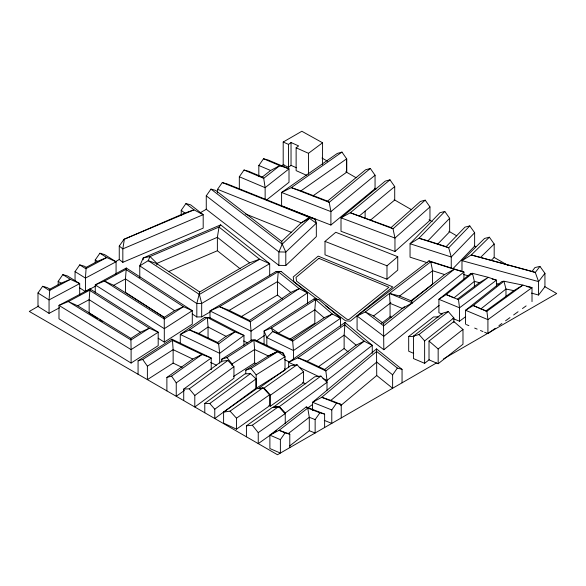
<?xml version="1.0" encoding="UTF-8"?>
<svg xmlns="http://www.w3.org/2000/svg" width="586" height="586" viewBox="0 0 586 586"><rect width="100%" height="100%" fill="white"/><g stroke="black" fill="none" stroke-linecap="round" stroke-linejoin="round"><path stroke-width="0.88" d="M264.081 344.443L264.081 331.009L314.015 298.941L315.605 299.578L314.836 309.782L314.836 323.216L289.858 339.257M307.452 303.607L307.452 292.861L281.097 271.413L278.255 271.64L277.471 281.595L277.471 295.029L282.379 299.028M210.286 311.847L201.687 316.872L196.823 316.975L196.823 303.541L199.709 291.982L249.592 262.828L259.642 259.232L269.692 263.7L269.692 275.339M372.264 353.387L372.264 345.33L345.037 322.454L344.129 335.111L344.129 348.545L348.113 351.893M79.696 295.241L79.696 283.595L70.393 279.354L61.091 283.163L49.803 289.184L49.056 299.922L49.056 313.356L59.538 307.767M116.072 274.307L116.072 261.774L106.777 257.525L97.474 261.341L86.179 267.355L85.431 278.094L85.431 291.528L95.914 285.946M158.161 338.225L164.3 342.114L192.281 324.146L192.281 310.712L126.283 268.036L125.463 278.914L125.463 292.348L163.86 317.18M89.973 288.913L58.988 305.401L58.988 318.835L131.103 363.049L158.191 345.652L158.191 332.218L89.973 288.913L89.153 299.688L89.153 313.122L97.569 318.469M222.277 182.576L309.247 217.413L309.481 218.366L282.21 244.12L278.877 251.914L278.877 265.348L285.8 265.48L316.33 236.641L316.33 223.207L315.349 219.259L227.002 183.872L222.277 182.576L217.545 189.337L217.545 192.919M199.709 291.982L156.623 263.539L217.377 237.308L219.025 227.053L220.673 224.87L269.692 263.7L201.687 303.438L196.823 303.541L139.768 265.876L143.226 257.957L220.673 224.87M49.056 313.356L37.987 306.434L37.987 293L42.646 286.283L47.305 287.623L49.803 289.184M58.182 284.928L58.182 281.346L62.834 274.622L67.493 275.962L79.696 283.595L49.056 299.922L37.987 293M75.052 280.555L75.052 271.604L79.711 264.879L84.369 266.22L86.179 267.355M95.24 262.631L95.24 259.942L99.898 253.225L104.557 254.566L116.072 261.774L85.431 278.094L75.052 271.604M119.258 246.076L123.968 239.33L184.788 213.084L193.988 209.861L203.188 214.696L203.188 228.13L122.833 262.316L119.258 259.51L119.258 246.076L122.833 248.882L122.833 262.316M181.228 215.67L181.228 210.301L185.938 203.554L190.648 204.866L203.188 214.696L122.833 248.882L124.335 239.432M278.877 265.348L206.265 209.275L206.265 195.841L210.967 189.102L215.67 190.413L281.668 241.381L282.21 244.12L285.8 252.046L285.8 265.48M239.322 189.3L239.322 176.76L244.032 170.013L248.742 171.324L262.286 177.053L263.715 178.327L265.136 187.667L265.136 199.313M258.822 176.254L258.822 165.501L263.532 158.755L268.234 160.066L289.008 168.841L289.008 182.275L266.542 199.994M324.622 427.531L324.622 414.097L306.229 406.933L269.89 435.127L269.89 448.561L280.379 453.066L280.379 439.639L285.082 432.893L289.784 434.204L289.784 447.638M312.58 410.347L312.58 402.289L376.527 348.904L376.739 375.523L392.627 388.262L392.627 374.828L397.345 368.081L402.055 369.385L402.055 382.819M289.704 445.917L309.291 430.725L315.143 433.003L315.143 419.569L319.883 412.8L324.622 414.097M324.27 420.389L331.786 423.392L331.786 409.958L336.518 403.197L341.242 404.494L341.242 417.928M461.98 271.399L461.98 260.653L471.298 254.969L532.015 271.391L534.967 267.553L539.948 266.403L544.936 273.31L544.936 286.744L538.563 295.029L531.524 293.103M539.948 266.403L535.289 272.461L538.563 281.595L538.563 295.029M544.936 273.31L538.563 281.595L461.98 260.653L484.563 238.458L489.369 237.198L494.181 244.01L494.181 257.444L490.951 260.616M437.845 243.981L449.645 231.734L449.645 218.3L444.811 211.473L418.997 238.246L410.046 243.747L410.046 257.181L427.216 262.696M451.249 267.736L451.249 256.99L448.7 247.79L418.997 238.246L427.948 240.802L449.645 218.3M427.948 240.802L446.151 246.655L464.962 227.141L469.796 225.903L474.638 232.73L474.638 246.157L453.117 268.483M469.796 225.903L448.7 247.79L446.151 246.655M474.638 232.73L451.249 256.99L410.046 243.747L439.969 212.711L444.811 211.473M489.369 237.198L471.298 254.969L535.289 272.461L532.015 271.391M480.615 257.342L494.181 244.01M281.668 241.381L301.263 222.87L309.247 217.413L315.349 219.259L315.349 221.054M429.963 206.931L394.964 238.062L341.008 217.845L350.289 212.762L391.089 227.551L420.448 201.438L425.209 200.156L429.963 206.931L429.963 220.365L394.964 251.497L341.008 231.28L341.008 217.845L385.258 181.125L389.983 179.821L394.715 186.582L394.715 200.016L370.616 220.014M425.209 200.156L393.023 228.782L394.964 238.062L394.964 251.497M325.01 241.381L335.763 232.276L397.74 256.683L397.74 270.117L386.987 279.222L325.01 254.815L325.01 241.381L386.987 265.788L397.74 256.683M331.786 409.958L312.58 402.289L321.736 397.293L330.892 400.363L376.739 362.089L392.627 374.828M340.62 405.68L376.739 375.523M389.983 179.821L350.289 212.762L393.023 228.782L391.089 227.551M359.577 215.743L394.715 186.582M281.602 205.898L281.602 192.464L291.293 187.623L300.984 190.831L327.53 201.137L365.605 169.779L370.33 168.475L375.055 175.229L375.055 188.663L330.9 225.031L282.452 206.228M370.33 168.475L329.215 202.338L291.293 187.623L341.975 152.104L346.648 158.828L346.648 172.262L312.961 195.87M375.055 175.229L330.9 211.605L330.9 225.031M496.488 286.429L496.488 280.159L488.299 277.339L472.448 273.31L470.668 273.596L438.907 299.3L438.907 312.734L442.203 314.089M463.936 279.214L463.936 272.05L428.93 260.88L357.079 315.986L357.079 329.42L383.823 349.717L383.53 323.509L404.479 306.712M411.218 301.314L444.591 274.556L454.267 269.274L463.936 272.05L383.823 336.283L357.079 315.986L365.327 311.942L430.754 261.774L454.267 269.274L383.676 325.867L365.327 311.942L373.582 315.957L383.53 323.509M383.823 349.717L439.126 305.379M465.562 324.263L465.562 310.28L473.232 305.548L480.901 308.881L505.974 289.03L513.856 290.641L522.939 285.111L532.015 287.631L532.015 301.614M262.286 177.053L270.607 170.482L279.808 165.633L289.008 168.841L265.136 187.667L239.322 176.76M413.672 353.343L408.691 351.226L408.691 336.467L433.515 316.953L439.002 316.858M429.619 359.379L424.63 363.305L413.438 358.559L413.438 336.166L442.657 313.202L448.253 311.547L453.85 317.949L453.85 322.425M413.438 336.166L419.034 334.511L448.253 311.547M424.63 363.305L424.63 340.913L453.85 317.949M429.018 341.059L453.85 321.546L462.984 329.449L462.984 344.209L438.16 363.73L429.018 359.855L429.018 341.059L438.16 348.963L438.16 363.73M438.16 348.963L462.984 329.449M288.656 367.7L288.656 362.331L297.915 357.76L307.174 361.247L324.673 369.495L356.083 345.147L364.177 341.206L372.264 345.33L327.01 380.409L327.01 390.298M280.379 439.639L269.89 435.127L279.097 430.314L288.305 433.567L309.291 417.291L315.143 419.569M373.582 315.957L390.847 302.72M399.484 296.098L432.571 270.725L444.591 274.556M381.493 323.325L390.847 316.154M410.991 300.706L432.571 284.159L432.571 270.725L430.754 261.774L428.93 260.88M322.571 164.703L322.571 142.779L301.841 131.264L283.199 142.024L283.199 164.864L288.524 167.237L288.524 144.405L291.037 142.53L298.64 145.921L296.128 147.797L296.128 170.636L306.83 175.404M288.524 167.237L291.037 165.362L291.037 142.53M308.478 174.313L308.478 153.305L322.571 142.779M479.443 282.672L457.336 299.204L458.479 299.636L488.299 277.339L479.443 282.672L474.374 281.383L454.025 297.842L446.173 294.568L438.907 299.3L459.534 307.796L496.488 280.159L492.189 279.068M452.934 318.513L459.534 321.231L465.335 316.894M180.276 343.411L180.276 334.452L189.534 329.925L198.793 333.449L217.648 342.48L226.02 336.32L234.993 331.837L243.966 335.419L243.966 345.271M183.726 389.089L221.72 361.166L227.837 360.485L233.946 366.711L233.946 378.234L194.801 406.999L194.801 395.477L189.263 388.826L183.726 389.089L183.726 400.604M189.263 388.826L227.837 360.485M194.801 395.477L233.946 366.711M204.785 403.424L244.97 373.89L250.493 373.597L256.009 378.9L256.009 388.24L214.776 418.536L214.776 409.196L209.781 403.505L204.785 403.424L204.785 412.764M209.781 403.505L250.493 373.597M214.776 409.196L256.009 378.9M277.383 406.984L279.126 406.787L320.894 376.095L327.01 382.321L285.243 413.013L285.243 423.649M307.225 408.376L312.353 404.611M480.901 308.881L485.867 310.961L513.856 290.641M484.607 332.24L487.918 333.624L495.273 328.292M498.942 325.626L501.887 323.487M505.557 320.82L509.967 317.619M513.644 314.953L518.053 311.752M522.463 308.551L526.133 305.885M273.193 407.358L275.632 407.175M166.885 390.884L166.885 377.45L192.787 359.057L202.002 354.501L211.224 358.002L211.224 369.649M166.885 377.45L171.566 376.124L202.002 354.501L172.467 340.378L171.793 339.155L138.069 360.815L138.069 374.249M184.429 390.474L176.239 396.283L176.239 382.856L211.224 358.002L171.793 339.155M345.037 322.454L288.656 362.331L295.183 365.408M223.603 412.119L256.624 388.767L263.07 387.771L269.509 394.839L269.509 405.82L236.488 429.172L223.603 423.099L223.603 412.119L230.049 411.13L263.07 387.771M258.338 388.555L290.627 365.715L297.073 364.726L303.511 371.788L303.511 382.768L270.49 406.12L268.879 405.365M297.073 364.726L264.052 388.078L270.49 395.147L270.49 406.12M307.174 361.247L344.129 335.111L356.083 345.147M236.488 429.172L236.488 418.192L269.509 394.839M270.49 395.147L303.511 371.788M318.264 366.843L344.129 348.545M246.42 436.804L246.42 425.824L272.351 407.482L278.797 406.494L285.243 413.555L258.243 432.651L258.243 443.631L271.377 434.336M246.42 425.824L252.332 425.209L278.797 406.494M272.834 433.31L276.482 430.725M300.984 190.831L346.678 158.806L346.678 172.24M204.726 317.385L180.276 334.452L219.662 353.314L243.966 335.419L209.605 317.575L204.726 317.385L209.605 317.575M217.648 342.48L218.651 343.865L234.993 331.837L207.349 317.487L189.534 329.925L218.651 343.865L219.662 353.314L219.662 363.166M198.793 333.449L208.045 326.988L207.349 317.487M293.461 359.504L293.461 350.545L340.517 318.301L318.769 299.505L315.605 299.578L271.289 328.035L272.724 331.464L278.614 333.39L291.879 339.843L324.08 317.773L332.299 314.008L340.517 318.301L340.517 326.358M209.986 318.088L209.986 310.924L219.589 306.632L229.185 310.404L249.548 320.454L290.795 292.436L299.124 288.62L307.452 292.861L251.035 331.178L251.035 341.03M256.294 341.037L264.572 335.412M130.883 338.393L77.689 305.782L68.342 301.563L130.993 339.968L149.32 328.204L89.563 290.268L68.342 301.563L58.988 305.401L131.103 349.615L130.883 338.393L140.442 332.247L149.32 328.204L158.191 332.218L131.103 349.615L131.103 363.049M126.283 268.036L95.247 284.899L164.3 328.68L164.241 317.356L174.606 310.697L183.44 306.676L192.281 310.712L164.3 328.68L164.3 342.114M142.728 359.474L172.467 340.378L173.134 349.659L173.134 363.093L147.386 379.625L147.386 366.191L142.728 359.474L138.069 360.815M147.386 366.191L173.134 349.659L192.787 359.057M221.72 361.936L221.72 359.247L251.409 340.188L255.357 340.048L283.39 353.248L285.016 356.728L285.016 370.154L284.364 368.77M221.72 359.247L226.907 357.57L253.906 340.239L255.357 340.048M266.828 345.652L266.828 337.595L264.081 331.009L271.289 328.035L278.497 333.119L314.836 309.782L324.08 317.773M232.093 365.745L232.093 363.957L254.602 349.498L268.351 355.973L277.72 351.666L285.016 356.728L256.17 374.879L256.17 388.313L284.254 370.638M233.594 376.424L254.602 362.932L254.602 349.498L253.906 340.239L251.409 340.188M245.79 373.751L245.79 370.169L268.351 355.973L277.588 351.388L283.39 353.248L283.39 355.043M245.79 370.169L250.976 368.491L277.72 351.666L253.906 340.239M281.097 271.413L276.153 271.457L209.986 310.924L251.035 331.178L250.288 321.787L249.548 320.454M278.255 271.64L219.589 306.632L250.288 321.787L299.124 288.62L278.255 271.64L276.153 271.457M229.185 310.404L277.471 281.595L290.795 292.436M240.868 316.865L277.471 295.029M139.768 277.522L139.768 265.876L148.199 260.675L199.372 294.458L259.642 259.232L219.025 227.053L150.001 256.551L143.226 257.957L143.226 259.752M38.793 305.973L29.3 311.452L277.486 454.736L436.475 362.954M115.515 261.671L119.471 259.393M200.148 212.813L206.477 209.158M280.826 166.234L283.99 164.402M443.595 358.837L556.7 293.535L544.804 286.671M412.317 302.903L402.34 308.434L390.056 303.328L389.492 293.41L399.608 296.003L411.614 300.999L412.317 302.903L389.492 293.41M95.247 292.956L95.247 284.899L104.469 281.075L113.699 285.309L125.463 278.914L174.606 310.697M77.689 305.782L89.153 299.688L140.442 332.247M168.556 271.596L217.377 250.742L240.282 268.886M341.975 152.104L337.294 153.429L281.602 192.464L330.9 211.605L329.215 202.338L327.53 201.137M259.217 388.826L260.829 388.577M320.894 376.095L314.785 376.776L273.01 407.468L279.024 406.743L285.243 413.555M408.691 336.467L414.17 336.379M314.015 298.941L318.769 299.505M526.704 286.547L532.015 287.631L487.918 319.641L487.918 333.624M470.668 273.596L472.389 274.036M463.746 274.57L468.141 275.772M496.313 283.478L498.957 284.195M485.867 310.961L486.893 311.269L522.939 285.111L503.953 281.229L501.931 281.485L465.562 310.28L487.918 319.641L486.893 311.269L473.232 305.548L503.953 281.229L505.974 289.03L505.974 296.897M156.623 263.539L148.199 260.675L150.001 256.551L156.777 263.202L156.777 264.989M319.883 412.8L307.76 408.083L306.229 406.933M330.892 400.363L341.242 404.494M336.518 403.197L321.736 397.293L376.637 351.468L397.345 368.081M217.545 189.337L301.263 222.87L309.481 218.366L316.33 223.207L285.8 252.046L278.877 251.914L206.265 195.841M245.453 213.949L291.117 232.239M391.697 317.436L390.056 316.755L390.056 303.328M466.39 324.607L468.873 325.648M474.667 328.079L477.151 329.12M480.469 330.504L482.952 331.544M263.532 158.755L279.808 165.633L263.715 178.327L244.032 170.013M258.822 165.501L270.607 170.482M288.305 433.567L289.784 434.204M285.082 432.893L279.097 430.314L307.76 408.083L309.291 417.291L309.291 430.725M283.199 142.024L288.524 144.405M296.128 147.797L308.478 153.305M291.037 165.362L296.362 167.743M299.263 367.327L318.85 376.564M322.93 378.483L327.01 380.409L325.845 370.923L324.673 369.495M302.53 382.299L305.789 383.837M254.602 362.932L256.221 363.694M210.63 362.426L216.373 365.173M173.134 363.093L182.143 367.4M284.584 359.665L289.425 362.016M243.644 340.964L247.746 342.993M226.02 336.32L208.045 326.988L208.045 338.635M321.992 158.03L327.545 161.238M345.777 171.764L356.09 177.719M374.322 188.245L375.912 189.161M394.151 199.687L411.592 209.759M429.04 219.831L432.212 221.662M448.861 231.28L456.787 235.858M474.235 245.93L475.817 246.845M494.057 257.371L507.535 265.158M99.898 253.225L106.777 257.525L85.805 268.696L79.711 264.879M95.24 259.942L97.474 261.341M62.834 274.622L70.393 279.354L49.429 290.524L42.646 286.283M79.498 287.821L85.431 291.528M58.182 281.346L61.091 283.163M113.699 285.309L164.241 317.356M99.869 319.927L102.169 321.384M192.259 313.957L196.823 316.975M317.854 299.856L293.828 281.676L293.227 276.951L318.198 256.133L392.737 286.884L350.296 321.165L345.528 320.798L325.867 305.921M210.967 189.102L282.21 244.12M185.938 203.554L193.988 209.861L123.968 239.33M181.228 210.301L184.788 213.084M249.592 262.828L217.377 237.308L217.377 250.742M376.527 348.904L402.055 369.385M315.605 299.578L332.299 314.008L292.67 341.162L272.724 331.464L266.828 337.595L293.461 350.545L292.67 341.162L291.879 339.843M279.126 406.787L285.243 413.013M230.049 411.13L236.488 418.192M419.034 334.511L424.63 340.913M250.976 368.491L256.17 374.879M226.907 357.57L232.093 363.957M252.332 425.209L258.243 432.651M171.566 376.124L176.239 382.856M199.372 294.458L201.687 303.438L201.687 316.872M474.374 286.752L474.374 281.383L472.448 273.31L446.173 294.568L458.479 299.636L459.534 307.796L459.534 321.231M386.987 265.788L386.987 279.222M365.107 211.15L365.107 218.322M318.872 258.353L296.033 277.39L296.501 281.09L347.015 319.319L349.029 319.473L388.906 287.25L318.872 258.353M364.177 341.206L325.845 370.923L297.915 357.76L344.583 324.754L364.177 341.206M183.44 306.676L164.27 318.989L104.469 281.075L125.873 269.443L183.44 306.676"/></g></svg>
